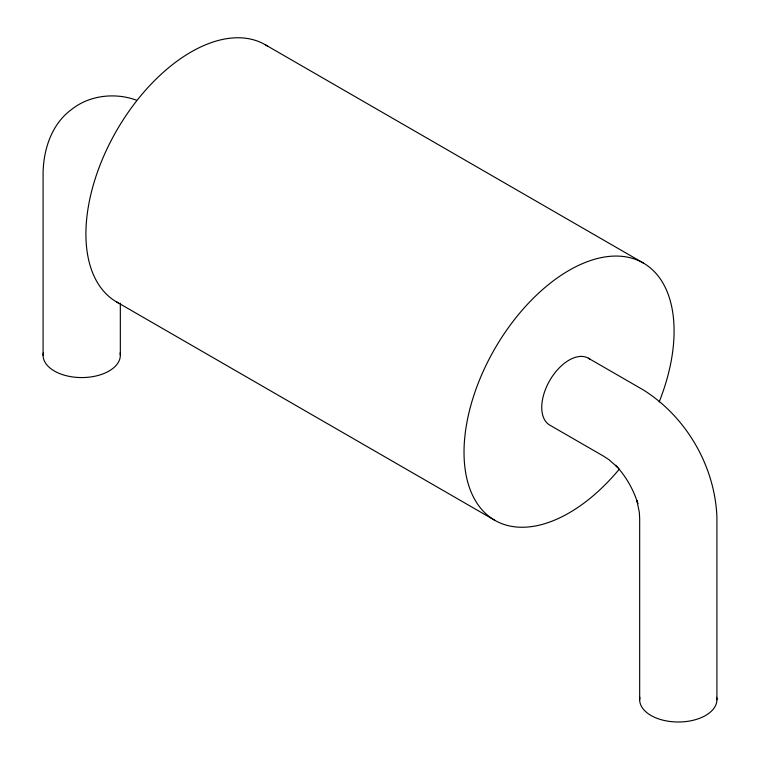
<?xml version="1.0" encoding="UTF-8"?>
<svg xmlns="http://www.w3.org/2000/svg" width="760" height="760" viewBox="0 0 760 760"><rect width="100%" height="100%" fill="white"/><g stroke="black" fill="none" stroke-linecap="round" stroke-linejoin="round"><path stroke-width="1.14" d="M136.496 100.187C115.083 92.321 89.224 95.171 71.288 109.706C51.727 124.089 43.567 149.141 43.092 172.625L43.092 355.272M265.212 44.716L643.321 263.017M588.364 358.207L643.615 390.108C686.527 417.183 714.913 466.345 716.908 517.056L716.908 699.703M116.679 301.986L494.788 520.286M639.673 699.703L639.673 518.51L639.322 512.269L636.947 500.622L637.839 503.652C633.469 489.402 625.841 476.188 615.686 465.281L617.861 467.571L608.969 459.686L603.734 456.266L549.746 425.096A38.617 22.296 -60 0 1 550.781 378.774A38.617 22.296 -60 0 1 590.273 359.556M120.327 303.24L120.327 355.272M118.626 303.059A148.532 85.756 -60 0 1 117.163 129.637A148.532 85.756 -60 0 1 268.052 46.483M619.343 469.101A148.532 85.756 -60 0 1 465.253 470.079A148.532 85.756 -60 0 1 589.218 260.993A148.532 85.756 -60 0 1 659.176 401.907M716.699 697.376A38.617 22.296 0 0 1 678.29 722A38.617 22.296 0 0 1 639.882 697.376M120.118 352.944A38.617 22.296 0 0 1 81.71 377.568A38.617 22.296 0 0 1 43.301 352.944"/></g></svg>
